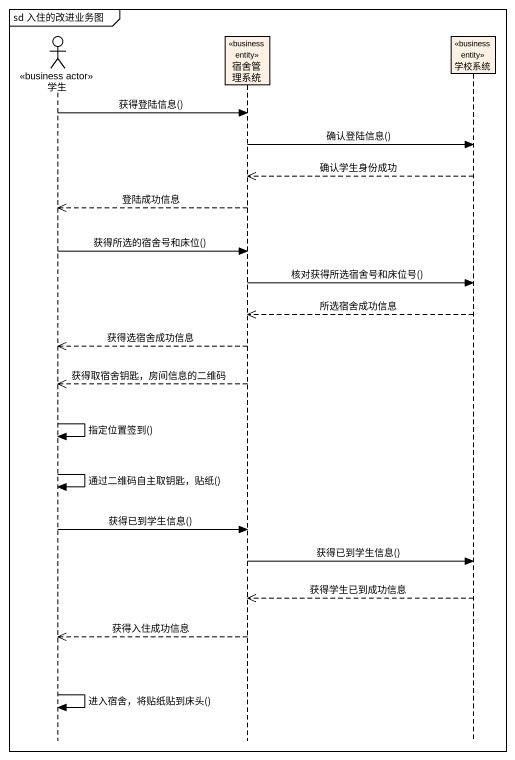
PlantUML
@startuml
mainframe sd 入住的改进业务图
hide footbox
actor 学生 <<business actor>>
participant 宿舍管理系统 <<business entity>>
participant 学校系统 <<business entity>>

学生 -> 宿舍管理系统 : 获得登陆信息()
宿舍管理系统 -> 学校系统 : 确认登陆信息()
学校系统 -->> 宿舍管理系统 : 确认学生身份成功
宿舍管理系统 -->> 学生 : 登陆成功信息
学生 -> 宿舍管理系统 : 获得所选的宿舍号和床位()
宿舍管理系统 -> 学校系统 : 核对获得所选宿舍号和床位号()
学校系统 -->> 宿舍管理系统 : 所选宿舍成功信息
宿舍管理系统 -->> 学生 : 获得选宿舍成功信息
宿舍管理系统 -->> 学生 : 获得取宿舍钥匙，房间信息的二维码
学生 -> 学生 : 指定位置签到()
学生 -> 学生 : 通过二维码自主取钥匙，贴纸()
学生 -> 宿舍管理系统 : 获得已到学生信息()
宿舍管理系统 -> 学校系统 : 获得已到学生信息()
学校系统 -->> 宿舍管理系统 : 获得学生已到成功信息
宿舍管理系统 -->> 学生 : 获得入住成功信息
学生 -> 学生 : 进入宿舍，将贴纸贴到床头()
@enduml
